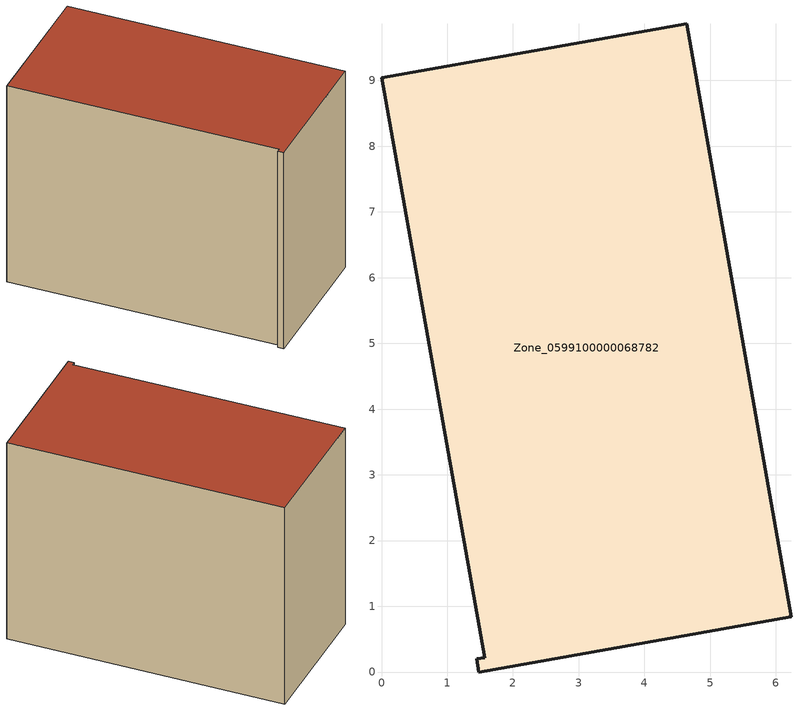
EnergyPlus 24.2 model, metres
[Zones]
Zone_0599100000068782
 floor ground (C_G): 4.64,9.86 6.23,0.84 1.48,0 1.45,0.2 1.57,0.22 0,9.04 z0
 wall outside (C_F): 6.23,0.84 4.64,9.86 0,9.04 1.57,0.22 1.45,0.2 1.48,0 6.23,0.84 z0:7.17
 roof outside (C_R): 1.48,0 6.23,0.84 4.64,9.86 0,9.04 1.57,0.22 1.45,0.2 z7.17
[BUILDING]
Pand.0599100000068782: North Axis=0; Terrain=City; Loads Convergence Tolerance Value=0.04; Temperature Convergence Tolerance Value=0.4; Solar Distribution=FullExterior; Maximum Number of Warmup Days=25; Minimum Number of Warmup Days=1
[Site:Location]
Rotterdam.The.Hague.AP_ZH_NLD Design_Conditions: Latitude=51.96; Longitude=4.45; Time Zone=1; Elevation=-4.5
[SITE:GROUNDTEMPERATURE:BUILDINGSURFACE]
18, 18, 18, 18, 18, 18, 18, 18, 18, 18, 18, 18
[MATERIAL] Thermal Absorptance=0.9; Solar Absorptance=0.7; Visible Absorptance=0.7
Name | Roughness | Thickness | Conductivity | Density | Specific Heat
G.TC.1946 | MediumSmooth | 0.15 | 1 | 540 | 1210
F.TC.1946 | Rough | 0.3 | 0.857143 | 1920 | 840
R.TC.1946 | MediumRough | 0.2 | 0.909091 | 1500 | 1000
[CONSTRUCTION]
C_G: G.TC.1946
C_F: F.TC.1946
C_R: R.TC.1946
[ZONE]
Zone_0599100000068782: Type=1; Multiplier=1; Ceiling Height=Autocalculate; Volume=Autocalculate; Floor Area=autocalculate; Part of Total Floor Area=Yes
[ZONEINFILTRATION:DESIGNFLOWRATE]
Infil_Zone_0599100000068782: Zone or ZoneList or Space or SpaceList=Zone_0599100000068782; Schedule=AlwaysOn; Design Flow Rate Calculation Method=Flow/Area; Flow Rate per Floor Area=0.003; Constant Term Coefficient=1; Temperature Term Coefficient=0; Velocity Term Coefficient=0; Velocity Squared Term Coefficient=0
[HVACTEMPLATE:ZONE:IDEALLOADSAIRSYSTEM]
Zone_0599100000068782: Maximum Heating Supply Air Temperature=50; Minimum Cooling Supply Air Temperature=13; Maximum Heating Supply Air Humidity Ratio=0.0156; Minimum Cooling Supply Air Humidity Ratio=0.0077; Heating Limit=NoLimit; Cooling Limit=NoLimit; Dehumidification Control Type=ConstantSensibleHeatRatio; Cooling Sensible Heat Ratio=0.7; Dehumidification Setpoint=60; Humidification Control Type=None; Humidification Setpoint=30; Outdoor Air Method=None; Outdoor Air Flow Rate per Person=0.00944; Outdoor Air Flow Rate per Zone Floor Area=0; Outdoor Air Flow Rate per Zone=0; Demand Controlled Ventilation Type=None; Outdoor Air Economizer Type=NoEconomizer; Heat Recovery Type=None; Sensible Heat Recovery Effectiveness=0.7; Latent Heat Recovery Effectiveness=0.65
[ZONECONTROL:THERMOSTAT]
ThermostatControl_Zone_0599100000068782: Zone or ZoneList=Zone_0599100000068782; Control Type Schedule=DualSetpointControlType; Control 1=Thermostat_Zone_0599100000068782; Temperature Difference Between Cutout And Setpoint=0
[THERMOSTATSETPOINT:DUALSETPOINT]
Thermostat_Zone_0599100000068782: Heating Setpoint Temperature Schedule=HeatingSetpoint_Zone_0599100000068782; Cooling Setpoint Temperature Schedule=CoolingSetpoint_Zone_0599100000068782
[SCHEDULE:COMPACT]
HeatingSetpoint_Zone_0599100000068782: Through: 12/31, For: AllDays, Until: 24:00, 21
CoolingSetpoint_Zone_0599100000068782: Through: 12/31, For: AllDays, Until: 24:00, 24
DualSetpointControlType: Through: 12/31, For: AllDays, Until: 24:00, 4
AlwaysOn: Through: 12/31, For: AllDays, Until: 24:00, 1
